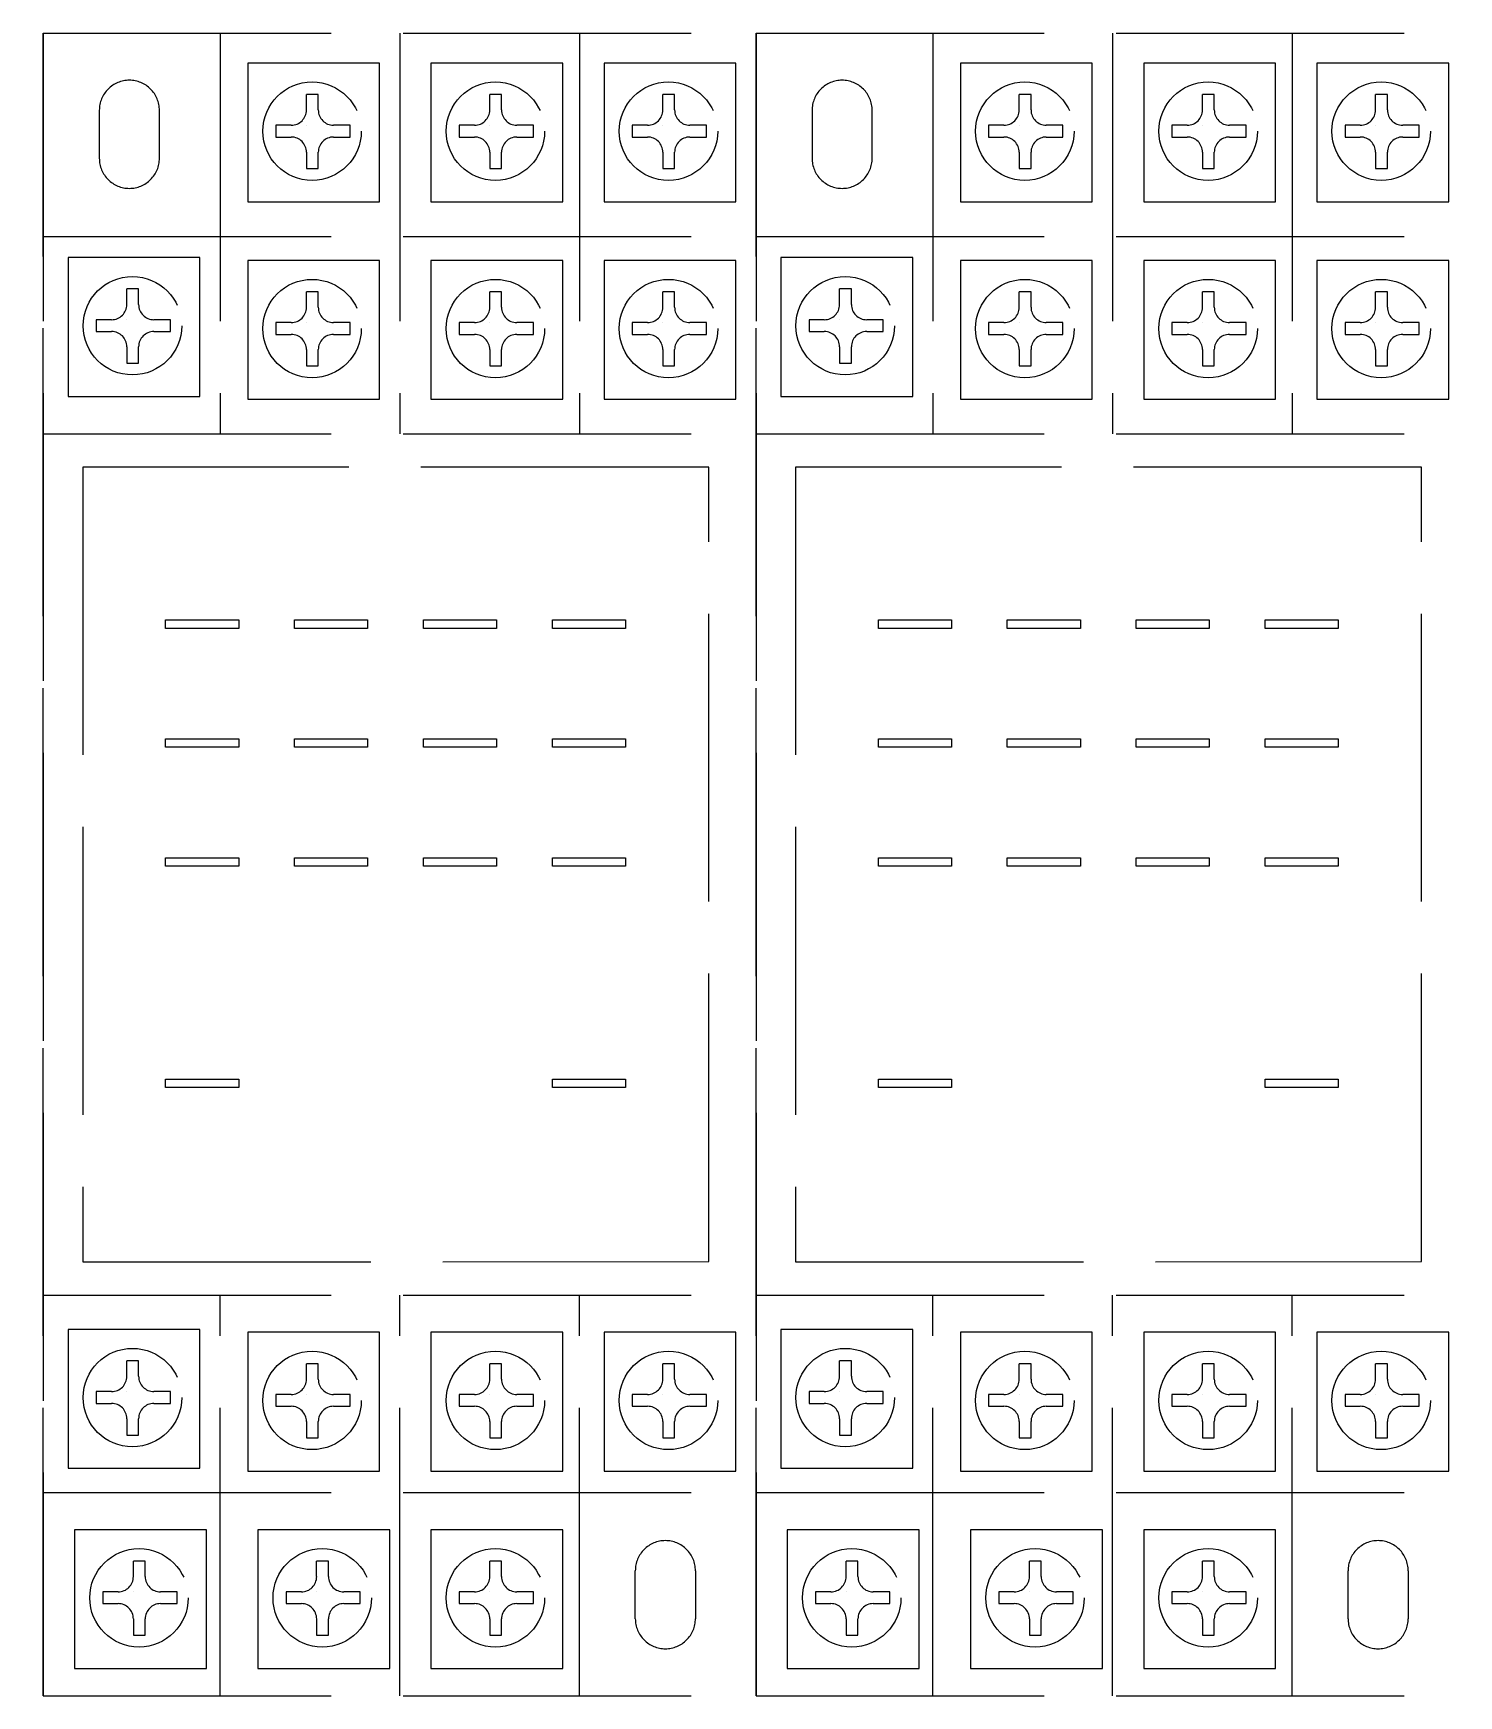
# Model space of a CAD drawing. Extents: x 415998 to 417262, y 318542 to 320742.
# Drawn here: x 416823.7 to 416883.1, y 319000.4 to 319069.7 of the extents above; entities that cross this region are included whole.
import ezdxf

# ---------------------------------------------------------------- set-up
doc = ezdxf.new("R2010")
doc.units = 0
doc.header["$MEASUREMENT"] = 0
doc.linetypes.add('ACAD_ISO02W100', pattern=[15, 12, -3])
doc.layers.add('文字', color=3, linetype='Continuous')

# ---------------------------------------------------------------- blocks, each defined once
blk = doc.blocks.new('616713470b2a95406-86dc-4348-93bd-7b04b9841413')
at = {"layer": '文字', "color": 0, "linetype": 'ACAD_ISO02W100'}
for p, q in [((-34.65, 112.968), (-34.65, 83.268)), ((-34.65, 112.968), (-34.65, 83.268)), ((-26.184, 112.968), (-26.184, 83.268)), ((-17.956, 112.968), (-17.956, 83.268)), ((17.956, 112.968), (17.956, 83.268)), ((26.184, 112.968), (26.184, 83.268)), ((34.65, 112.968), (34.65, 83.268)), ((-34.65, 83.268), (34.65, 83.268)), ((34.65, 83.268), (-34.65, 83.268)), ((-34.65, 83.268), (-34.65, 53.568)), ((-34.65, 83.268), (-34.65, 53.568)), ((-26.184, 83.268), (-26.184, 53.568)), ((-17.956, 83.268), (-17.956, 53.568)), ((17.956, 83.268), (17.956, 53.568)), ((26.184, 83.268), (26.184, 53.568)), ((34.65, 83.268), (34.65, 53.568)), ((-30.811, 80.788), (-30.811, 80.152)), ((-30.319, 80.788), (-30.811, 80.788)), ((-30.319, 80.152), (-30.319, 80.788)), ((-22.464, 81.061), (-22.464, 80.425)), ((-21.972, 81.061), (-22.464, 81.061)), ((-21.972, 80.425), (-21.972, 81.061)), ((22.216, 81.061), (22.216, 80.425)), ((22.709, 81.061), (22.216, 81.061)), ((22.709, 80.425), (22.709, 81.061)), ((-23.101, 79.788), (-23.781, 79.788)), ((-23.781, 79.788), (-23.781, 79.296)), ((-21.972, 79.788), (-21.972, 79.788)), ((-21.335, 79.788), (-20.69, 79.788)), ((-20.69, 79.296), (-20.69, 79.788)), ((21.58, 79.788), (20.9, 79.788)), ((20.9, 79.788), (20.9, 79.296)), ((22.709, 79.788), (22.709, 79.788)), ((23.345, 79.788), (23.991, 79.788)), ((23.991, 79.296), (23.991, 79.788)), ((-31.447, 79.515), (-32.128, 79.515)), ((-32.128, 79.515), (-32.128, 79.023)), ((-32.128, 79.023), (-31.447, 79.023)), ((-30.319, 79.515), (-30.319, 79.515)), ((-29.682, 79.515), (-29.037, 79.515)), ((-29.682, 79.023), (-29.037, 79.023)), ((-29.037, 79.023), (-29.037, 79.515)), ((-23.781, 79.296), (-23.101, 79.296)), ((-21.335, 79.296), (-20.69, 79.296)), ((20.9, 79.296), (21.58, 79.296)), ((23.345, 79.296), (23.991, 79.296)), ((-30.811, 78.386), (-30.811, 77.697)), ((-30.319, 77.697), (-30.319, 78.386)), ((-22.464, 78.659), (-22.464, 77.971)), ((-21.972, 77.971), (-21.972, 78.659)), ((22.216, 78.659), (22.216, 77.971)), ((22.709, 77.971), (22.709, 78.659)), ((-30.811, 77.697), (-30.319, 77.697)), ((-22.464, 77.971), (-21.972, 77.971)), ((22.216, 77.971), (22.709, 77.971)), ((-34.65, 75.903), (-17.956, 75.903)), ((34.65, 75.903), (17.956, 75.903)), ((-22.583, 73.576), (-22.583, 72.939)), ((-22.091, 73.576), (-22.583, 73.576)), ((-22.091, 72.939), (-22.091, 73.576)), ((22.097, 73.576), (22.097, 72.939)), ((22.59, 73.576), (22.097, 73.576)), ((22.59, 72.939), (22.59, 73.576)), ((30.325, 73.576), (30.325, 72.939)), ((30.817, 73.576), (30.325, 73.576)), ((30.817, 72.939), (30.817, 73.576)), ((-30.811, 73.151), (-30.811, 72.514)), ((-30.319, 73.151), (-30.811, 73.151)), ((-30.319, 72.514), (-30.319, 73.151)), ((-23.22, 72.303), (-23.9, 72.303)), ((-23.9, 72.303), (-23.9, 71.81)), ((-22.091, 72.303), (-22.091, 72.303)), ((-21.454, 72.303), (-20.809, 72.303)), ((-20.809, 71.81), (-20.809, 72.303)), ((21.461, 72.303), (20.781, 72.303)), ((20.781, 72.303), (20.781, 71.81)), ((22.59, 72.303), (22.59, 72.303)), ((23.226, 72.303), (23.871, 72.303)), ((23.871, 71.81), (23.871, 72.303)), ((29.688, 72.303), (29.008, 72.303)), ((29.008, 72.303), (29.008, 71.81)), ((30.817, 72.303), (30.817, 72.303)), ((31.454, 72.303), (32.099, 72.303)), ((32.099, 71.81), (32.099, 72.303)), ((-31.447, 71.878), (-32.128, 71.878)), ((-32.128, 71.878), (-32.128, 71.385)), ((-32.128, 71.385), (-31.447, 71.385)), ((-30.319, 71.878), (-30.319, 71.878)), ((-29.682, 71.878), (-29.037, 71.878)), ((-29.682, 71.385), (-29.037, 71.385)), ((-29.037, 71.385), (-29.037, 71.878)), ((-23.9, 71.81), (-23.22, 71.81)), ((-21.454, 71.81), (-20.809, 71.81)), ((20.781, 71.81), (21.461, 71.81)), ((23.226, 71.81), (23.871, 71.81)), ((29.008, 71.81), (29.688, 71.81)), ((31.454, 71.81), (32.099, 71.81)), ((-30.811, 70.749), (-30.811, 70.06)), ((-30.319, 70.06), (-30.319, 70.749)), ((-22.583, 71.174), (-22.583, 70.485)), ((-22.091, 70.485), (-22.091, 71.174)), ((22.097, 71.174), (22.097, 70.485)), ((22.59, 70.485), (22.59, 71.174)), ((30.325, 71.174), (30.325, 70.485)), ((30.817, 70.485), (30.817, 71.174)), ((-30.811, 70.06), (-30.319, 70.06)), ((-22.583, 70.485), (-22.091, 70.485)), ((22.097, 70.485), (22.59, 70.485)), ((30.325, 70.485), (30.817, 70.485)), ((-34.65, 68.418), (-17.956, 68.418)), ((34.65, 68.418), (17.956, 68.418)), ((-30.811, 65.938), (-30.811, 65.302)), ((-30.319, 65.938), (-30.811, 65.938)), ((-30.319, 65.302), (-30.319, 65.938)), ((-22.583, 65.938), (-22.583, 65.302)), ((-22.091, 65.938), (-22.583, 65.938)), ((-22.091, 65.302), (-22.091, 65.938)), ((22.097, 65.938), (22.097, 65.302)), ((22.59, 65.938), (22.097, 65.938)), ((22.59, 65.302), (22.59, 65.938)), ((30.325, 65.938), (30.325, 65.302)), ((30.817, 65.938), (30.325, 65.938)), ((30.817, 65.302), (30.817, 65.938)), ((-31.447, 64.665), (-32.128, 64.665)), ((-32.128, 64.665), (-32.128, 64.173)), ((-30.319, 64.665), (-30.319, 64.665)), ((-29.682, 64.665), (-29.037, 64.665)), ((-29.037, 64.173), (-29.037, 64.665)), ((-23.22, 64.665), (-23.9, 64.665)), ((-23.9, 64.665), (-23.9, 64.173)), ((-22.091, 64.665), (-22.091, 64.665)), ((-21.454, 64.665), (-20.809, 64.665)), ((-20.809, 64.173), (-20.809, 64.665)), ((21.461, 64.665), (20.781, 64.665)), ((20.781, 64.665), (20.781, 64.173)), ((22.59, 64.665), (22.59, 64.665)), ((23.226, 64.665), (23.871, 64.665)), ((23.871, 64.173), (23.871, 64.665)), ((29.688, 64.665), (29.008, 64.665)), ((29.008, 64.665), (29.008, 64.173)), ((30.817, 64.665), (30.817, 64.665)), ((31.454, 64.665), (32.099, 64.665)), ((32.099, 64.173), (32.099, 64.665)), ((-32.128, 64.173), (-31.447, 64.173)), ((-29.682, 64.173), (-29.037, 64.173)), ((-23.9, 64.173), (-23.22, 64.173)), ((-21.454, 64.173), (-20.809, 64.173)), ((20.781, 64.173), (21.461, 64.173)), ((23.226, 64.173), (23.871, 64.173)), ((29.008, 64.173), (29.688, 64.173)), ((31.454, 64.173), (32.099, 64.173)), ((-30.811, 63.536), (-30.811, 62.847)), ((-30.319, 62.847), (-30.319, 63.536)), ((-22.583, 63.536), (-22.583, 62.847)), ((-22.091, 62.847), (-22.091, 63.536)), ((22.097, 63.536), (22.097, 62.847)), ((22.59, 62.847), (22.59, 63.536)), ((30.325, 63.536), (30.325, 62.847)), ((30.817, 62.847), (30.817, 63.536)), ((-30.811, 62.847), (-30.319, 62.847)), ((-22.583, 62.847), (-22.091, 62.847)), ((22.097, 62.847), (22.59, 62.847)), ((30.325, 62.847), (30.817, 62.847)), ((-34.65, 60.932), (-17.956, 60.932)), ((34.65, 60.932), (17.956, 60.932)), ((-22.583, 58.726), (-22.583, 58.089)), ((-22.091, 58.726), (-22.583, 58.726)), ((-22.091, 58.089), (-22.091, 58.726)), ((22.097, 58.726), (22.097, 58.089)), ((22.59, 58.726), (22.097, 58.726)), ((22.59, 58.089), (22.59, 58.726)), ((30.325, 58.726), (30.325, 58.089)), ((30.817, 58.726), (30.325, 58.726)), ((30.817, 58.089), (30.817, 58.726)), ((-23.22, 57.453), (-23.9, 57.453)), ((-23.9, 57.453), (-23.9, 56.96)), ((-23.9, 56.96), (-23.22, 56.96)), ((-22.091, 57.453), (-22.091, 57.453)), ((-21.454, 57.453), (-20.809, 57.453)), ((-21.454, 56.96), (-20.809, 56.96)), ((-20.809, 56.96), (-20.809, 57.453)), ((21.461, 57.453), (20.781, 57.453)), ((20.781, 57.453), (20.781, 56.96)), ((20.781, 56.96), (21.461, 56.96)), ((22.59, 57.453), (22.59, 57.453)), ((23.226, 57.453), (23.871, 57.453)), ((23.226, 56.96), (23.871, 56.96)), ((23.871, 56.96), (23.871, 57.453)), ((29.688, 57.453), (29.008, 57.453)), ((29.008, 57.453), (29.008, 56.96)), ((29.008, 56.96), (29.688, 56.96)), ((30.817, 57.453), (30.817, 57.453)), ((31.454, 57.453), (32.099, 57.453)), ((31.454, 56.96), (32.099, 56.96)), ((32.099, 56.96), (32.099, 57.453)), ((-22.583, 56.324), (-22.583, 55.635)), ((-22.091, 55.635), (-22.091, 56.324)), ((22.097, 56.324), (22.097, 55.635)), ((22.59, 55.635), (22.59, 56.324)), ((30.325, 56.324), (30.325, 55.635)), ((30.817, 55.635), (30.817, 56.324)), ((-22.583, 55.635), (-22.091, 55.635)), ((22.097, 55.635), (22.59, 55.635)), ((30.325, 55.635), (30.817, 55.635)), ((-34.65, 53.568), (34.65, 53.568)), ((34.65, 53.568), (-34.65, 53.568)), ((-34.65, 53.568), (-34.65, 23.868)), ((-34.65, 53.568), (-34.65, 23.868)), ((-26.184, 53.568), (-26.184, 23.868)), ((-17.956, 53.568), (-17.956, 23.868)), ((17.956, 53.568), (17.956, 23.868)), ((26.184, 53.568), (26.184, 23.868)), ((34.65, 53.568), (34.65, 23.868)), ((-22.464, 51.361), (-22.464, 50.725)), ((-21.972, 51.361), (-22.464, 51.361)), ((-21.972, 50.725), (-21.972, 51.361)), ((22.216, 51.361), (22.216, 50.725)), ((22.709, 51.361), (22.216, 51.361)), ((22.709, 50.725), (22.709, 51.361)), ((-30.811, 51.088), (-30.811, 50.452)), ((-30.319, 51.088), (-30.811, 51.088)), ((-30.319, 50.452), (-30.319, 51.088)), ((-23.101, 50.088), (-23.781, 50.088)), ((-23.781, 50.088), (-23.781, 49.596)), ((-21.972, 50.088), (-21.972, 50.088)), ((-21.335, 50.088), (-20.69, 50.088)), ((-20.69, 49.596), (-20.69, 50.088)), ((21.58, 50.088), (20.9, 50.088)), ((20.9, 50.088), (20.9, 49.596)), ((22.709, 50.088), (22.709, 50.088)), ((23.345, 50.088), (23.991, 50.088)), ((23.991, 49.596), (23.991, 50.088)), ((-31.447, 49.815), (-32.128, 49.815)), ((-32.128, 49.815), (-32.128, 49.323)), ((-32.128, 49.323), (-31.447, 49.323)), ((-30.319, 49.815), (-30.319, 49.815)), ((-29.682, 49.815), (-29.037, 49.815)), ((-29.682, 49.323), (-29.037, 49.323)), ((-29.037, 49.323), (-29.037, 49.815)), ((-23.781, 49.596), (-23.101, 49.596)), ((-21.335, 49.596), (-20.69, 49.596)), ((20.9, 49.596), (21.58, 49.596)), ((23.345, 49.596), (23.991, 49.596)), ((-30.811, 48.686), (-30.811, 47.997)), ((-30.319, 47.997), (-30.319, 48.686)), ((-22.464, 48.959), (-22.464, 48.271)), ((-21.972, 48.271), (-21.972, 48.959)), ((22.216, 48.959), (22.216, 48.271)), ((22.709, 48.271), (22.709, 48.959)), ((-30.811, 47.997), (-30.319, 47.997)), ((-22.464, 48.271), (-21.972, 48.271)), ((22.216, 48.271), (22.709, 48.271)), ((-34.65, 46.203), (-17.956, 46.203)), ((34.65, 46.203), (17.956, 46.203)), ((-22.583, 43.876), (-22.583, 43.239)), ((-22.091, 43.876), (-22.583, 43.876)), ((-22.091, 43.239), (-22.091, 43.876)), ((22.097, 43.876), (22.097, 43.239)), ((22.59, 43.876), (22.097, 43.876)), ((22.59, 43.239), (22.59, 43.876)), ((30.325, 43.876), (30.325, 43.239)), ((30.817, 43.876), (30.325, 43.876)), ((30.817, 43.239), (30.817, 43.876)), ((-30.811, 43.451), (-30.811, 42.814)), ((-30.319, 43.451), (-30.811, 43.451)), ((-30.319, 42.814), (-30.319, 43.451)), ((-23.22, 42.603), (-23.9, 42.603)), ((-23.9, 42.603), (-23.9, 42.11)), ((-22.091, 42.603), (-22.091, 42.603)), ((-21.454, 42.603), (-20.809, 42.603)), ((-20.809, 42.11), (-20.809, 42.603)), ((21.461, 42.603), (20.781, 42.603)), ((20.781, 42.603), (20.781, 42.11)), ((22.59, 42.603), (22.59, 42.603)), ((23.226, 42.603), (23.871, 42.603)), ((23.871, 42.11), (23.871, 42.603)), ((29.688, 42.603), (29.008, 42.603)), ((29.008, 42.603), (29.008, 42.11)), ((30.817, 42.603), (30.817, 42.603)), ((31.454, 42.603), (32.099, 42.603)), ((32.099, 42.11), (32.099, 42.603)), ((-31.447, 42.178), (-32.128, 42.178)), ((-32.128, 42.178), (-32.128, 41.685)), ((-32.128, 41.685), (-31.447, 41.685)), ((-30.319, 42.178), (-30.319, 42.178)), ((-29.682, 42.178), (-29.037, 42.178)), ((-29.682, 41.685), (-29.037, 41.685)), ((-29.037, 41.685), (-29.037, 42.178)), ((-23.9, 42.11), (-23.22, 42.11)), ((-21.454, 42.11), (-20.809, 42.11)), ((20.781, 42.11), (21.461, 42.11)), ((23.226, 42.11), (23.871, 42.11)), ((29.008, 42.11), (29.688, 42.11)), ((31.454, 42.11), (32.099, 42.11)), ((-30.811, 41.049), (-30.811, 40.36)), ((-30.319, 40.36), (-30.319, 41.049)), ((-22.583, 41.474), (-22.583, 40.785)), ((-22.091, 40.785), (-22.091, 41.474)), ((22.097, 41.474), (22.097, 40.785)), ((22.59, 40.785), (22.59, 41.474)), ((30.325, 41.474), (30.325, 40.785)), ((30.817, 40.785), (30.817, 41.474)), ((-30.811, 40.36), (-30.319, 40.36)), ((-22.583, 40.785), (-22.091, 40.785)), ((22.097, 40.785), (22.59, 40.785)), ((30.325, 40.785), (30.817, 40.785)), ((-34.65, 38.718), (-17.956, 38.718)), ((34.65, 38.718), (17.956, 38.718)), ((-30.811, 36.238), (-30.811, 35.602)), ((-30.319, 36.238), (-30.811, 36.238)), ((-30.319, 35.602), (-30.319, 36.238)), ((-22.583, 36.238), (-22.583, 35.602)), ((-22.091, 36.238), (-22.583, 36.238)), ((-22.091, 35.602), (-22.091, 36.238)), ((22.097, 36.238), (22.097, 35.602)), ((22.59, 36.238), (22.097, 36.238)), ((22.59, 35.602), (22.59, 36.238)), ((30.325, 36.238), (30.325, 35.602)), ((30.817, 36.238), (30.325, 36.238)), ((30.817, 35.602), (30.817, 36.238)), ((-31.447, 34.965), (-32.128, 34.965)), ((-32.128, 34.965), (-32.128, 34.473)), ((-30.319, 34.965), (-30.319, 34.965)), ((-29.682, 34.965), (-29.037, 34.965)), ((-29.037, 34.473), (-29.037, 34.965)), ((-23.22, 34.965), (-23.9, 34.965)), ((-23.9, 34.965), (-23.9, 34.473)), ((-22.091, 34.965), (-22.091, 34.965)), ((-21.454, 34.965), (-20.809, 34.965)), ((-20.809, 34.473), (-20.809, 34.965)), ((21.461, 34.965), (20.781, 34.965)), ((20.781, 34.965), (20.781, 34.473)), ((22.59, 34.965), (22.59, 34.965)), ((23.226, 34.965), (23.871, 34.965)), ((23.871, 34.473), (23.871, 34.965)), ((29.688, 34.965), (29.008, 34.965)), ((29.008, 34.965), (29.008, 34.473)), ((30.817, 34.965), (30.817, 34.965)), ((31.454, 34.965), (32.099, 34.965)), ((32.099, 34.473), (32.099, 34.965)), ((-32.128, 34.473), (-31.447, 34.473)), ((-29.682, 34.473), (-29.037, 34.473)), ((-23.9, 34.473), (-23.22, 34.473)), ((-21.454, 34.473), (-20.809, 34.473)), ((20.781, 34.473), (21.461, 34.473)), ((23.226, 34.473), (23.871, 34.473)), ((29.008, 34.473), (29.688, 34.473)), ((31.454, 34.473), (32.099, 34.473)), ((-30.811, 33.836), (-30.811, 33.147)), ((-30.319, 33.147), (-30.319, 33.836)), ((-22.583, 33.836), (-22.583, 33.147)), ((-22.091, 33.147), (-22.091, 33.836)), ((22.097, 33.836), (22.097, 33.147)), ((22.59, 33.147), (22.59, 33.836)), ((30.325, 33.836), (30.325, 33.147)), ((30.817, 33.147), (30.817, 33.836)), ((-30.811, 33.147), (-30.319, 33.147)), ((-22.583, 33.147), (-22.091, 33.147)), ((22.097, 33.147), (22.59, 33.147)), ((30.325, 33.147), (30.817, 33.147)), ((-34.65, 31.232), (-17.956, 31.232)), ((34.65, 31.232), (17.956, 31.232)), ((-22.583, 29.026), (-22.583, 28.389)), ((-22.091, 29.026), (-22.583, 29.026)), ((-22.091, 28.389), (-22.091, 29.026)), ((22.097, 29.026), (22.097, 28.389)), ((22.59, 29.026), (22.097, 29.026)), ((22.59, 28.389), (22.59, 29.026)), ((30.325, 29.026), (30.325, 28.389)), ((30.817, 29.026), (30.325, 29.026)), ((30.817, 28.389), (30.817, 29.026)), ((-23.22, 27.753), (-23.9, 27.753)), ((-23.9, 27.753), (-23.9, 27.26)), ((-22.091, 27.753), (-22.091, 27.753)), ((-21.454, 27.753), (-20.809, 27.753)), ((-20.809, 27.26), (-20.809, 27.753)), ((21.461, 27.753), (20.781, 27.753)), ((20.781, 27.753), (20.781, 27.26)), ((22.59, 27.753), (22.59, 27.753)), ((23.226, 27.753), (23.871, 27.753)), ((23.871, 27.26), (23.871, 27.753)), ((29.688, 27.753), (29.008, 27.753)), ((29.008, 27.753), (29.008, 27.26)), ((30.817, 27.753), (30.817, 27.753)), ((31.454, 27.753), (32.099, 27.753)), ((32.099, 27.26), (32.099, 27.753)), ((-23.9, 27.26), (-23.22, 27.26)), ((-21.454, 27.26), (-20.809, 27.26)), ((20.781, 27.26), (21.461, 27.26)), ((23.226, 27.26), (23.871, 27.26)), ((29.008, 27.26), (29.688, 27.26)), ((31.454, 27.26), (32.099, 27.26)), ((-22.583, 26.624), (-22.583, 25.935)), ((-22.091, 25.935), (-22.091, 26.624)), ((22.097, 26.624), (22.097, 25.935)), ((22.59, 25.935), (22.59, 26.624)), ((30.325, 26.624), (30.325, 25.935)), ((30.817, 25.935), (30.817, 26.624)), ((-22.583, 25.935), (-22.091, 25.935)), ((22.097, 25.935), (22.59, 25.935)), ((30.325, 25.935), (30.817, 25.935))]:
    blk.add_line(p, q, dxfattribs=at)
at = {"layer": '文字', "color": 0, "linetype": 'ACAD_ISO02W100', "elevation": 0}
for points in [[(-33.514, 81.965), (-33.514, 76.468), (-27.727, 76.468), (-27.727, 81.965)], [(-25.167, 82.238), (-25.167, 76.741), (-19.38, 76.741), (-19.38, 82.238)], [(19.514, 82.238), (19.514, 76.741), (25.3, 76.741), (25.3, 82.238)], [(-16.569, 81.621), (-16.546, 55.539), (16.569, 55.539), (16.569, 81.621)], [(-8.946, 78.173), (-8.946, 75.127), (-9.295, 75.127), (-9.295, 78.173)], [(0.283, 78.173), (0.283, 75.127), (-0.066, 75.127), (-0.066, 78.173)], [(5.238, 78.173), (5.238, 75.127), (4.889, 75.127), (4.889, 78.173)], [(10.193, 78.173), (10.193, 75.127), (9.844, 75.127), (9.844, 78.173)], [(-33.514, 74.327), (-33.514, 68.83), (-27.727, 68.83), (-27.727, 74.327)], [(-25.286, 74.752), (-25.286, 69.256), (-19.499, 69.256), (-19.499, 74.752)], [(19.394, 74.752), (19.394, 69.256), (25.181, 69.256), (25.181, 74.752)], [(27.622, 74.752), (27.622, 69.256), (33.409, 69.256), (33.409, 74.752)], [(0.283, 72.801), (0.283, 69.755), (-0.066, 69.755), (-0.066, 72.801)], [(5.238, 72.801), (5.238, 69.755), (4.889, 69.755), (4.889, 72.801)], [(10.193, 72.801), (10.193, 69.755), (9.844, 69.755), (9.844, 72.801)], [(0.283, 67.429), (0.283, 64.383), (-0.066, 64.383), (-0.066, 67.429)], [(5.238, 67.429), (5.238, 64.383), (4.889, 64.383), (4.889, 67.429)], [(10.193, 67.429), (10.193, 64.383), (9.844, 64.383), (9.844, 67.429)], [(-33.514, 67.115), (-33.514, 61.618), (-27.727, 61.618), (-27.727, 67.115)], [(-25.286, 67.115), (-25.286, 61.618), (-19.499, 61.618), (-19.499, 67.115)], [(19.394, 67.115), (19.394, 61.618), (25.181, 61.618), (25.181, 67.115)], [(27.622, 67.115), (27.622, 61.618), (33.409, 61.618), (33.409, 67.115)], [(-8.946, 62.057), (-8.946, 59.011), (-9.295, 59.011), (-9.295, 62.057)], [(0.283, 62.057), (0.283, 59.011), (-0.066, 59.011), (-0.066, 62.057)], [(5.238, 62.057), (5.238, 59.011), (4.889, 59.011), (4.889, 62.057)], [(10.193, 62.057), (10.193, 59.011), (9.844, 59.011), (9.844, 62.057)], [(-25.286, 59.902), (-25.286, 54.406), (-19.499, 54.406), (-19.499, 59.902)], [(19.394, 59.902), (19.394, 54.406), (25.181, 54.406), (25.181, 59.902)], [(27.622, 59.902), (27.622, 54.406), (33.409, 54.406), (33.409, 59.902)], [(-33.514, 52.265), (-33.514, 46.768), (-27.727, 46.768), (-27.727, 52.265)], [(-25.167, 52.538), (-25.167, 47.041), (-19.38, 47.041), (-19.38, 52.538)], [(19.514, 52.538), (19.514, 47.041), (25.3, 47.041), (25.3, 52.538)], [(-16.569, 51.921), (-16.546, 25.839), (16.569, 25.839), (16.569, 51.921)], [(-8.946, 48.473), (-8.946, 45.427), (-9.295, 45.427), (-9.295, 48.473)], [(0.283, 48.473), (0.283, 45.427), (-0.066, 45.427), (-0.066, 48.473)], [(5.238, 48.473), (5.238, 45.427), (4.889, 45.427), (4.889, 48.473)], [(10.193, 48.473), (10.193, 45.427), (9.844, 45.427), (9.844, 48.473)], [(-25.286, 45.052), (-25.286, 39.556), (-19.499, 39.556), (-19.499, 45.052)], [(19.394, 45.052), (19.394, 39.556), (25.181, 39.556), (25.181, 45.052)], [(27.622, 45.052), (27.622, 39.556), (33.409, 39.556), (33.409, 45.052)], [(-33.514, 44.627), (-33.514, 39.13), (-27.727, 39.13), (-27.727, 44.627)], [(0.283, 43.101), (0.283, 40.055), (-0.066, 40.055), (-0.066, 43.101)], [(5.238, 43.101), (5.238, 40.055), (4.889, 40.055), (4.889, 43.101)], [(10.193, 43.101), (10.193, 40.055), (9.844, 40.055), (9.844, 43.101)], [(0.283, 37.729), (0.283, 34.683), (-0.066, 34.683), (-0.066, 37.729)], [(5.238, 37.729), (5.238, 34.683), (4.889, 34.683), (4.889, 37.729)], [(10.193, 37.729), (10.193, 34.683), (9.844, 34.683), (9.844, 37.729)], [(-33.514, 37.415), (-33.514, 31.918), (-27.727, 31.918), (-27.727, 37.415)], [(-25.286, 37.415), (-25.286, 31.918), (-19.499, 31.918), (-19.499, 37.415)], [(19.394, 37.415), (19.394, 31.918), (25.181, 31.918), (25.181, 37.415)], [(27.622, 37.415), (27.622, 31.918), (33.409, 31.918), (33.409, 37.415)], [(-8.946, 32.357), (-8.946, 29.311), (-9.295, 29.311), (-9.295, 32.357)], [(0.283, 32.357), (0.283, 29.311), (-0.066, 29.311), (-0.066, 32.357)], [(5.238, 32.357), (5.238, 29.311), (4.889, 29.311), (4.889, 32.357)], [(10.193, 32.357), (10.193, 29.311), (9.844, 29.311), (9.844, 32.357)], [(-25.286, 30.202), (-25.286, 24.706), (-19.499, 24.706), (-19.499, 30.202)], [(19.394, 30.202), (19.394, 24.706), (25.181, 24.706), (25.181, 30.202)], [(27.622, 30.202), (27.622, 24.706), (33.409, 24.706), (33.409, 30.202)]]:
    blk.add_lwpolyline(points, close=True, dxfattribs=at)
for points in [[(28.185, 79.682), (28.185, 79.682, 0.414214), (29.438, 78.43), (31.438, 78.43, 0.414214), (32.69, 79.682), (32.69, 79.682, 0.414214), (31.438, 80.935), (29.438, 80.935, 0.414214)], [(-28.185, 57.347), (-28.185, 57.347, -0.414214), (-29.438, 56.094), (-31.438, 56.094, -0.414214), (-32.69, 57.347), (-32.69, 57.347, -0.414214), (-31.438, 58.6), (-29.438, 58.6, -0.414214)], [(28.185, 49.982), (28.185, 49.982, 0.414214), (29.438, 48.73), (31.438, 48.73, 0.414214), (32.69, 49.982), (32.69, 49.982, 0.414214), (31.438, 51.235), (29.438, 51.235, 0.414214)], [(-28.185, 27.647), (-28.185, 27.647, -0.414214), (-29.438, 26.394), (-31.438, 26.394, -0.414214), (-32.69, 27.647), (-32.69, 27.647, -0.414214), (-31.438, 28.9), (-29.438, 28.9, -0.414214)]]:
    blk.add_lwpolyline(points, format="xyb", close=True, dxfattribs=at)
at = {"layer": '文字', "color": 0, "linetype": 'ACAD_ISO02W100'}
for centre in [(-30.568, 79.281), (-22.221, 79.554), (22.459, 79.554), (-30.568, 71.644), (-22.34, 72.069), (22.34, 72.069), (30.568, 72.069), (-30.568, 64.431), (-22.34, 64.431), (22.34, 64.431), (30.568, 64.431), (-22.34, 57.219), (22.34, 57.219), (30.568, 57.219), (-30.568, 49.581), (-22.221, 49.854), (22.459, 49.854), (-22.34, 42.369), (22.34, 42.369), (30.568, 42.369), (-30.568, 41.944), (-30.568, 34.731), (-22.34, 34.731), (22.34, 34.731), (30.568, 34.731), (-22.34, 27.519), (22.34, 27.519), (30.568, 27.519)]:
    blk.add_circle(centre, 2.051, dxfattribs=at)
for centre, start, end in [((-23.101, 80.425), 270, 0), ((-21.335, 80.425), 180, 270), ((21.58, 80.425), 270, 0), ((23.345, 80.425), 180, 270), ((-31.447, 80.152), 270, 0), ((-29.682, 80.152), 180, 270), ((-31.447, 78.386), 0, 90), ((-29.682, 78.386), 90, 180), ((-23.101, 78.659), 0, 90), ((-21.335, 78.659), 90, 180), ((21.58, 78.659), 0, 90), ((23.345, 78.659), 90, 180), ((-23.22, 72.939), 270, 0), ((-21.454, 72.939), 180, 270), ((21.461, 72.939), 270, 0), ((23.226, 72.939), 180, 270), ((29.688, 72.939), 270, 0), ((31.454, 72.939), 180, 270), ((-31.447, 72.514), 270, 0), ((-29.682, 72.514), 180, 270), ((-31.447, 70.749), 0, 90), ((-29.682, 70.749), 90, 180), ((-23.22, 71.174), 0, 90), ((-21.454, 71.174), 90, 180), ((21.461, 71.174), 0, 90), ((23.226, 71.174), 90, 180), ((29.688, 71.174), 0, 90), ((31.454, 71.174), 90, 180), ((-31.447, 65.302), 270, 0), ((-29.682, 65.302), 180, 270), ((-23.22, 65.302), 270, 0), ((-21.454, 65.302), 180, 270), ((21.461, 65.302), 270, 0), ((23.226, 65.302), 180, 270), ((29.688, 65.302), 270, 0), ((31.454, 65.302), 180, 270), ((-31.447, 63.536), 0, 90), ((-29.682, 63.536), 90, 180), ((-23.22, 63.536), 0, 90), ((-21.454, 63.536), 90, 180), ((21.461, 63.536), 0, 90), ((23.226, 63.536), 90, 180), ((29.688, 63.536), 0, 90), ((31.454, 63.536), 90, 180), ((-23.22, 58.089), 270, 0), ((-21.454, 58.089), 180, 270), ((21.461, 58.089), 270, 0), ((23.226, 58.089), 180, 270), ((29.688, 58.089), 270, 0), ((31.454, 58.089), 180, 270), ((-23.22, 56.324), 0, 90), ((-21.454, 56.324), 90, 180), ((21.461, 56.324), 0, 90), ((23.226, 56.324), 90, 180), ((29.688, 56.324), 0, 90), ((31.454, 56.324), 90, 180), ((-23.101, 50.725), 270, 0), ((-21.335, 50.725), 180, 270), ((21.58, 50.725), 270, 0), ((23.345, 50.725), 180, 270), ((-31.447, 50.452), 270, 0), ((-29.682, 50.452), 180, 270), ((-31.447, 48.686), 0, 90), ((-29.682, 48.686), 90, 180), ((-23.101, 48.959), 0, 90), ((-21.335, 48.959), 90, 180), ((21.58, 48.959), 0, 90), ((23.345, 48.959), 90, 180), ((-23.22, 43.239), 270, 0), ((-21.454, 43.239), 180, 270), ((21.461, 43.239), 270, 0), ((23.226, 43.239), 180, 270), ((29.688, 43.239), 270, 0), ((31.454, 43.239), 180, 270), ((-31.447, 42.814), 270, 0), ((-29.682, 42.814), 180, 270), ((-31.447, 41.049), 0, 90), ((-29.682, 41.049), 90, 180), ((-23.22, 41.474), 0, 90), ((-21.454, 41.474), 90, 180), ((21.461, 41.474), 0, 90), ((23.226, 41.474), 90, 180), ((29.688, 41.474), 0, 90), ((31.454, 41.474), 90, 180), ((-31.447, 35.602), 270, 0), ((-29.682, 35.602), 180, 270), ((-23.22, 35.602), 270, 0), ((-21.454, 35.602), 180, 270), ((21.461, 35.602), 270, 0), ((23.226, 35.602), 180, 270), ((29.688, 35.602), 270, 0), ((31.454, 35.602), 180, 270), ((-31.447, 33.836), 0, 90), ((-29.682, 33.836), 90, 180), ((-23.22, 33.836), 0, 90), ((-21.454, 33.836), 90, 180), ((21.461, 33.836), 0, 90), ((23.226, 33.836), 90, 180), ((29.688, 33.836), 0, 90), ((31.454, 33.836), 90, 180), ((-23.22, 28.389), 270, 0), ((-21.454, 28.389), 180, 270), ((21.461, 28.389), 270, 0), ((23.226, 28.389), 180, 270), ((29.688, 28.389), 270, 0), ((31.454, 28.389), 180, 270), ((-23.22, 26.624), 0, 90), ((-21.454, 26.624), 90, 180), ((21.461, 26.624), 0, 90), ((23.226, 26.624), 90, 180), ((29.688, 26.624), 0, 90), ((31.454, 26.624), 90, 180)]:
    blk.add_arc(centre, 0.637, start, end, dxfattribs=at)

msp = doc.modelspace()

# ---------------------------------------------------------------- block references
at = {"rotation": 90}
msp.add_blockref('616713470b2a95406-86dc-4348-93bd-7b04b9841413', (416907.354, 319035.068), dxfattribs=at)

doc.saveas('drawing.dxf')
